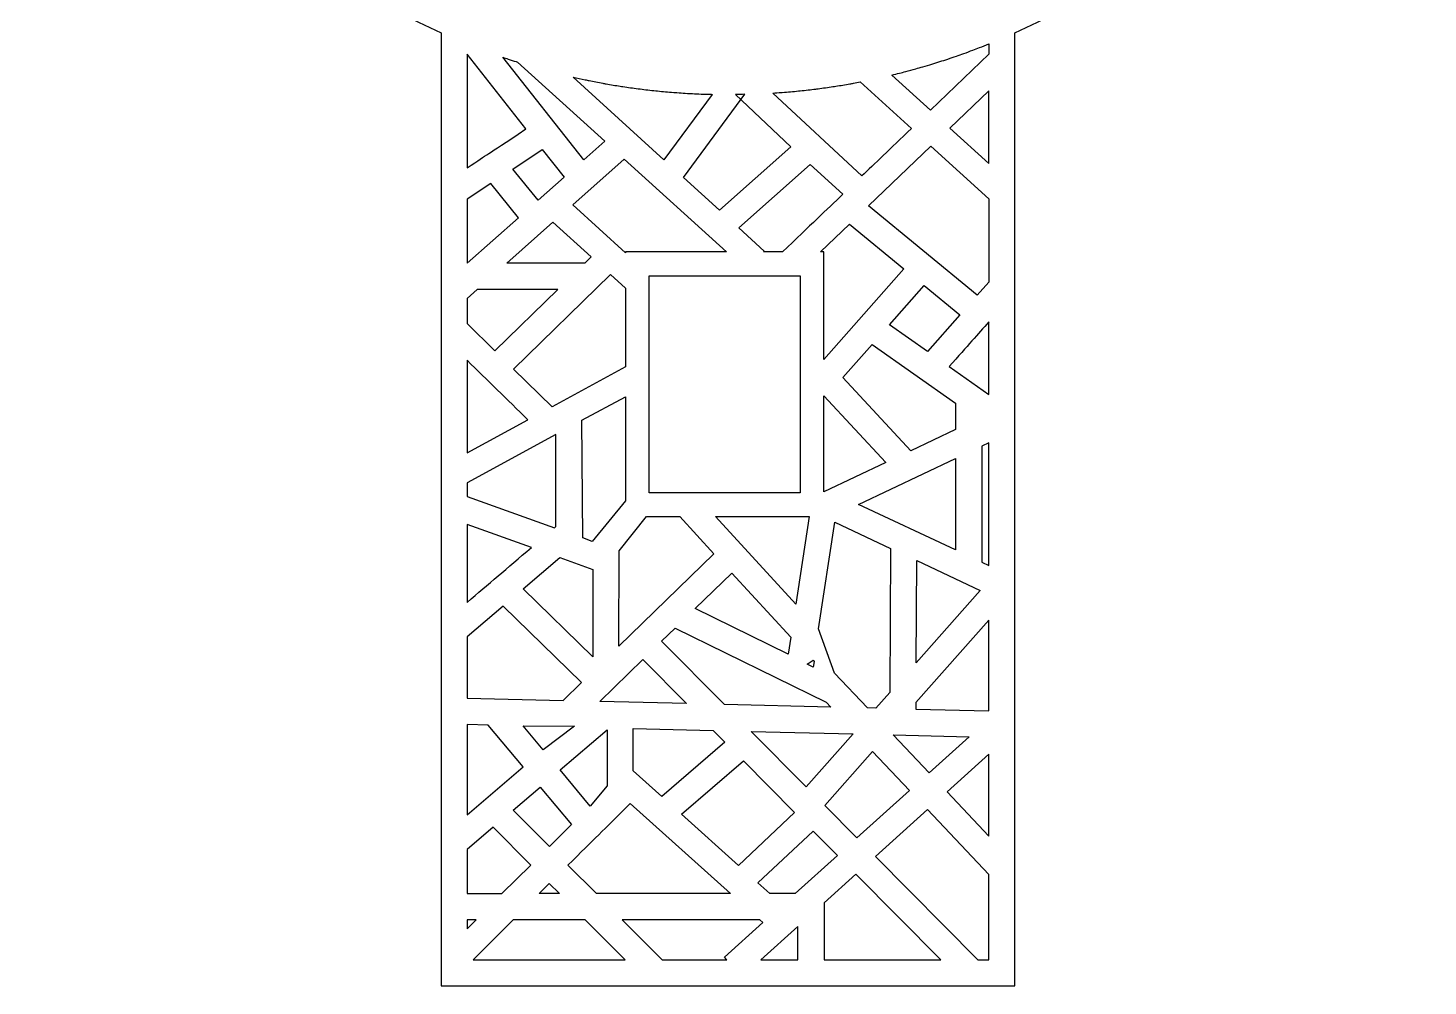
# Model space of a CAD drawing. Header units: centimetres. Extents: x -10.2 to 10.2, y -12.4 to 10.2.
# Drawn here: x -10.16 to -0.21, y -12.37 to -5.57 of the extents above; entities that cross this region are included whole.
import ezdxf

# ---------------------------------------------------------------- set-up
doc = ezdxf.new("R2010")
doc.units = ezdxf.units.CM
doc.header["$MEASUREMENT"] = 0
doc.layers.add('layer 1', color=7, linetype='Continuous')

msp = doc.modelspace()

# ---------------------------------------------------------------- linework, layer by layer
at = {"layer": 'layer 1', "color": 177}
for points, knots in [([(-7.22126, 10.24276), (-7.22126, 10.24276), (-3.14275, 10.24276), (-3.14275, 10.24276), (-3.14275, 10.24276), (-3.14275, 10.24276), (-3.14275, 3.47021), (-3.14275, 3.47021), (-3.14275, 3.47021), (-1.41485, 2.68903), (-0.20747, 0.94812), (-0.20747, -1.06582), (-0.20747, -1.06582), (-0.20747, -3.07975), (-1.41485, -4.82066), (-3.14275, -5.60184), (-3.14275, -5.60184), (-3.14275, -5.60184), (-3.14275, -12.3744), (-3.14275, -12.3744), (-3.14275, -12.3744), (-3.14275, -12.3744), (-7.22126, -12.3744), (-7.22126, -12.3744), (-7.22126, -12.3744), (-7.22126, -12.3744), (-7.22126, -5.60184), (-7.22126, -5.60184), (-7.22126, -5.60184), (-8.94916, -4.82066), (-10.15655, -3.07975), (-10.15655, -1.06582), (-10.15655, -1.06582), (-10.15655, 0.94812), (-8.94916, 2.68903), (-7.22126, 3.47021), (-7.22126, 3.47021), (-7.22126, 3.47021), (-7.22126, 10.24276), (-7.22126, 10.24276)], [0, 0, 0, 0, 0.0909091, 0.0909091, 0.0909091, 0.0909091, 0.1818182, 0.1818182, 0.1818182, 0.1818182, 0.2727273, 0.2727273, 0.2727273, 0.2727273, 0.3636364, 0.3636364, 0.3636364, 0.3636364, 0.4545455, 0.4545455, 0.4545455, 0.4545455, 0.5454545, 0.5454545, 0.5454545, 0.5454545, 0.6363636, 0.6363636, 0.6363636, 0.6363636, 0.7272727, 0.7272727, 0.7272727, 0.7272727, 0.8181818, 0.8181818, 0.8181818, 0.8181818, 1, 1, 1, 1]), ([(-7.03587, -6.56127), (-7.03587, -6.56127), (-7.03587, -5.75406), (-7.03587, -5.75406), (-7.03587, -5.75406), (-7.03587, -5.75406), (-6.61813, -6.28475), (-6.61813, -6.28475), (-6.61813, -6.28475), (-6.93236, -6.49276), (-6.86486, -6.44807), (-7.03587, -6.56127)], [0, 0, 0, 0, 0.25, 0.25, 0.25, 0.25, 0.5, 0.5, 0.5, 0.5, 1, 1, 1, 1]), ([(-3.32814, -5.68087), (-3.35024, -5.6898), (-3.37242, -5.69857), (-3.39468, -5.70718), (-3.39468, -5.70718), (-3.41019, -5.71319), (-3.42575, -5.71912), (-3.44133, -5.72498), (-3.44133, -5.72498), (-3.46297, -5.7331), (-3.48466, -5.74108), (-3.50643, -5.74892), (-3.50643, -5.74892), (-3.52369, -5.75512), (-3.54099, -5.76123), (-3.55833, -5.76725), (-3.55833, -5.76725), (-3.57868, -5.77432), (-3.59909, -5.78126), (-3.61956, -5.78806), (-3.61956, -5.78806), (-3.63867, -5.79442), (-3.65783, -5.80067), (-3.67704, -5.80679), (-3.67704, -5.80679), (-3.6955, -5.81268), (-3.714, -5.81847), (-3.73255, -5.82414), (-3.73255, -5.82414), (-3.75415, -5.83075), (-3.77581, -5.83722), (-3.79754, -5.84355), (-3.79754, -5.84355), (-3.81403, -5.84835), (-3.83056, -5.85306), (-3.84713, -5.8577), (-3.84713, -5.8577), (-3.87106, -5.8644), (-3.89507, -5.87092), (-3.91914, -5.87726), (-3.91914, -5.87726), (-3.93354, -5.88106), (-3.94796, -5.88479), (-3.96241, -5.88846), (-3.96241, -5.88846), (-3.98095, -5.89316), (-3.99954, -5.89777), (-4.01816, -5.90227), (-4.01816, -5.90227), (-4.01816, -5.90227), (-3.74287, -6.1527), (-3.74287, -6.1527), (-3.74287, -6.1527), (-3.74287, -6.1527), (-3.32814, -5.75452), (-3.32814, -5.75452), (-3.32814, -5.75452), (-3.32814, -5.75452), (-3.32814, -5.68087), (-3.32814, -5.68087)], [0, 0, 0, 0, 0.0625, 0.0625, 0.0625, 0.0625, 0.125, 0.125, 0.125, 0.125, 0.1875, 0.1875, 0.1875, 0.1875, 0.25, 0.25, 0.25, 0.25, 0.3125, 0.3125, 0.3125, 0.3125, 0.375, 0.375, 0.375, 0.375, 0.4375, 0.4375, 0.4375, 0.4375, 0.5, 0.5, 0.5, 0.5, 0.5625, 0.5625, 0.5625, 0.5625, 0.625, 0.625, 0.625, 0.625, 0.6875, 0.6875, 0.6875, 0.6875, 0.75, 0.75, 0.75, 0.75, 0.8125, 0.8125, 0.8125, 0.8125, 0.875, 0.875, 0.875, 0.875, 1, 1, 1, 1]), ([(-6.67829, -5.80962), (-6.6812, -5.8087), (-6.68409, -5.80771), (-6.687, -5.80679), (-6.687, -5.80679), (-6.70579, -5.80079), (-6.72452, -5.79468), (-6.74321, -5.78847), (-6.74321, -5.78847), (-6.75585, -5.78427), (-6.76855, -5.78022), (-6.78115, -5.77593), (-6.78115, -5.77593), (-6.78115, -5.77593), (-6.20661, -6.50425), (-6.20661, -6.50425), (-6.20661, -6.50425), (-6.20661, -6.50425), (-6.05814, -6.37257), (-6.05814, -6.37257), (-6.05814, -6.37257), (-6.05814, -6.37257), (-6.67829, -5.80962), (-6.67829, -5.80962)], [0, 0, 0, 0, 0.1428571, 0.1428571, 0.1428571, 0.1428571, 0.2857143, 0.2857143, 0.2857143, 0.2857143, 0.4285714, 0.4285714, 0.4285714, 0.4285714, 0.5714286, 0.5714286, 0.5714286, 0.5714286, 0.7142857, 0.7142857, 0.7142857, 0.7142857, 1, 1, 1, 1]), ([(-5.30802, -6.03875), (-5.3094, -6.03872), (-5.31078, -6.03868), (-5.31216, -6.03865), (-5.31216, -6.03865), (-5.35303, -6.03759), (-5.39379, -6.03603), (-5.43441, -6.03398), (-5.43441, -6.03398), (-5.43642, -6.03387), (-5.43843, -6.03377), (-5.44045, -6.03367), (-5.44045, -6.03367), (-5.48039, -6.0316), (-5.52022, -6.02906), (-5.55991, -6.02605), (-5.55991, -6.02605), (-5.56261, -6.02585), (-5.5653, -6.02564), (-5.568, -6.02543), (-5.568, -6.02543), (-5.60672, -6.02243), (-5.64531, -6.01898), (-5.68379, -6.01509), (-5.68379, -6.01509), (-5.68763, -6.0147), (-5.69148, -6.01431), (-5.69532, -6.01391), (-5.69532, -6.01391), (-5.73265, -6.01005), (-5.76986, -6.00577), (-5.80695, -6.00108), (-5.80695, -6.00108), (-5.81183, -6.00047), (-5.81671, -5.99984), (-5.82159, -5.99921), (-5.82159, -5.99921), (-5.85731, -5.99458), (-5.89291, -5.98957), (-5.9284, -5.98419), (-5.9284, -5.98419), (-5.93474, -5.98323), (-5.94109, -5.98225), (-5.94743, -5.98127), (-5.94743, -5.98127), (-5.98135, -5.97598), (-6.01516, -5.97035), (-6.04886, -5.96438), (-6.04886, -5.96438), (-6.0567, -5.96299), (-6.06454, -5.96159), (-6.07238, -5.96016), (-6.07238, -5.96016), (-6.10433, -5.95434), (-6.13619, -5.9482), (-6.16793, -5.94177), (-6.16793, -5.94177), (-6.17786, -5.93976), (-6.18778, -5.93772), (-6.19768, -5.93564), (-6.19768, -5.93564), (-6.22617, -5.92969), (-6.25458, -5.92349), (-6.28289, -5.91704), (-6.28289, -5.91704), (-6.28289, -5.91704), (-5.63747, -6.50333), (-5.63747, -6.50333), (-5.63747, -6.50333), (-5.63747, -6.50333), (-5.29409, -6.03909), (-5.29409, -6.03909), (-5.29409, -6.03909), (-5.29874, -6.03898), (-5.30338, -6.03887), (-5.30802, -6.03875)], [0, 0, 0, 0, 0.05, 0.05, 0.05, 0.05, 0.1, 0.1, 0.1, 0.1, 0.15, 0.15, 0.15, 0.15, 0.2, 0.2, 0.2, 0.2, 0.25, 0.25, 0.25, 0.25, 0.3, 0.3, 0.3, 0.3, 0.35, 0.35, 0.35, 0.35, 0.4, 0.4, 0.4, 0.4, 0.45, 0.45, 0.45, 0.45, 0.5, 0.5, 0.5, 0.5, 0.55, 0.55, 0.55, 0.55, 0.6, 0.6, 0.6, 0.6, 0.65, 0.65, 0.65, 0.65, 0.7, 0.7, 0.7, 0.7, 0.75, 0.75, 0.75, 0.75, 0.8, 0.8, 0.8, 0.8, 0.85, 0.85, 0.85, 0.85, 0.9, 0.9, 0.9, 0.9, 1, 1, 1, 1]), ([(-4.28988, -5.95982), (-4.29868, -5.96143), (-4.3075, -5.96301), (-4.31632, -5.96457), (-4.31632, -5.96457), (-4.34924, -5.9704), (-4.38227, -5.9759), (-4.41541, -5.98107), (-4.41541, -5.98107), (-4.42247, -5.98217), (-4.42953, -5.98326), (-4.4366, -5.98433), (-4.4366, -5.98433), (-4.47157, -5.98963), (-4.50666, -5.99456), (-4.54186, -5.99913), (-4.54186, -5.99913), (-4.54716, -5.99982), (-4.55246, -6.00049), (-4.55776, -6.00116), (-4.55776, -6.00116), (-4.59458, -6.00581), (-4.63152, -6.01006), (-4.66858, -6.0139), (-4.66858, -6.0139), (-4.67258, -6.01431), (-4.67657, -6.01472), (-4.68057, -6.01512), (-4.68057, -6.01512), (-4.71896, -6.019), (-4.75748, -6.02244), (-4.79612, -6.02544), (-4.79612, -6.02544), (-4.7988, -6.02565), (-4.80148, -6.02585), (-4.80417, -6.02605), (-4.80417, -6.02605), (-4.82418, -6.02757), (-4.84423, -6.02898), (-4.86432, -6.03025), (-4.86432, -6.03025), (-4.86432, -6.03025), (-4.23062, -6.61913), (-4.23062, -6.61913), (-4.23062, -6.61913), (-4.14043, -6.53289), (-4.03247, -6.42964), (-3.87788, -6.28181), (-3.87788, -6.28181), (-3.87788, -6.28181), (-4.24176, -5.95079), (-4.24176, -5.95079), (-4.24176, -5.95079), (-4.25777, -5.95388), (-4.27381, -5.95689), (-4.28988, -5.95982)], [0, 0, 0, 0, 0.0666667, 0.0666667, 0.0666667, 0.0666667, 0.1333333, 0.1333333, 0.1333333, 0.1333333, 0.2, 0.2, 0.2, 0.2, 0.2666667, 0.2666667, 0.2666667, 0.2666667, 0.3333333, 0.3333333, 0.3333333, 0.3333333, 0.4, 0.4, 0.4, 0.4, 0.4666667, 0.4666667, 0.4666667, 0.4666667, 0.5333333, 0.5333333, 0.5333333, 0.5333333, 0.6, 0.6, 0.6, 0.6, 0.6666667, 0.6666667, 0.6666667, 0.6666667, 0.7333333, 0.7333333, 0.7333333, 0.7333333, 0.8, 0.8, 0.8, 0.8, 0.8666667, 0.8666667, 0.8666667, 0.8666667, 1, 1, 1, 1]), ([(-5.12901, -6.04006), (-5.1067, -6.03982), (-5.08443, -6.03945), (-5.0622, -6.03892), (-5.0622, -6.03892), (-5.0622, -6.03892), (-5.49903, -6.62927), (-5.49903, -6.62927), (-5.49903, -6.62927), (-5.49903, -6.62927), (-5.24359, -6.86165), (-5.24359, -6.86165), (-5.24359, -6.86165), (-5.24359, -6.86165), (-4.73591, -6.41139), (-4.73591, -6.41139), (-4.73591, -6.41139), (-4.73591, -6.41139), (-5.12901, -6.04006), (-5.12901, -6.04006)], [0, 0, 0, 0, 0.1666667, 0.1666667, 0.1666667, 0.1666667, 0.3333333, 0.3333333, 0.3333333, 0.3333333, 0.5, 0.5, 0.5, 0.5, 0.6666667, 0.6666667, 0.6666667, 0.6666667, 1, 1, 1, 1]), ([(-3.32814, -6.01394), (-3.32814, -6.01394), (-3.32814, -6.52999), (-3.32814, -6.52999), (-3.32814, -6.52999), (-3.32814, -6.52999), (-3.60469, -6.27841), (-3.60469, -6.27841), (-3.60469, -6.27841), (-3.60469, -6.27841), (-3.32814, -6.01394), (-3.32814, -6.01394)], [0, 0, 0, 0, 0.25, 0.25, 0.25, 0.25, 0.5, 0.5, 0.5, 0.5, 1, 1, 1, 1]), ([(-6.71098, -6.56971), (-6.71098, -6.56971), (-6.53112, -6.79205), (-6.53112, -6.79205), (-6.53112, -6.79205), (-6.53112, -6.79205), (-6.34625, -6.6281), (-6.34625, -6.6281), (-6.34625, -6.6281), (-6.34625, -6.6281), (-6.50201, -6.43138), (-6.50201, -6.43138), (-6.50201, -6.43138), (-6.50201, -6.43138), (-6.71098, -6.56971), (-6.71098, -6.56971)], [0, 0, 0, 0, 0.2, 0.2, 0.2, 0.2, 0.4, 0.4, 0.4, 0.4, 0.6, 0.6, 0.6, 0.6, 1, 1, 1, 1]), ([(-3.7397, -6.40752), (-3.7397, -6.40752), (-4.1837, -6.83213), (-4.1837, -6.83213), (-4.1837, -6.83213), (-4.1837, -6.83213), (-3.41054, -7.46641), (-3.41054, -7.46641), (-3.41054, -7.46641), (-3.41054, -7.46641), (-3.32814, -7.37318), (-3.32814, -7.37318), (-3.32814, -7.37318), (-3.32814, -7.37318), (-3.32814, -6.78193), (-3.32814, -6.78193), (-3.32814, -6.78193), (-3.32814, -6.78193), (-3.7397, -6.40752), (-3.7397, -6.40752)], [0, 0, 0, 0, 0.1666667, 0.1666667, 0.1666667, 0.1666667, 0.3333333, 0.3333333, 0.3333333, 0.3333333, 0.5, 0.5, 0.5, 0.5, 0.6666667, 0.6666667, 0.6666667, 0.6666667, 1, 1, 1, 1]), ([(-5.91949, -6.4987), (-5.91949, -6.4987), (-6.28569, -6.82348), (-6.28569, -6.82348), (-6.28569, -6.82348), (-6.28569, -6.82348), (-5.91062, -7.16469), (-5.91062, -7.16469), (-5.91062, -7.16469), (-5.91062, -7.16469), (-5.91062, -7.15883), (-5.91062, -7.15883), (-5.91062, -7.15883), (-5.91062, -7.15883), (-5.19385, -7.15883), (-5.19385, -7.15883), (-5.19385, -7.15883), (-5.19385, -7.15883), (-5.91949, -6.4987), (-5.91949, -6.4987)], [0, 0, 0, 0, 0.1666667, 0.1666667, 0.1666667, 0.1666667, 0.3333333, 0.3333333, 0.3333333, 0.3333333, 0.5, 0.5, 0.5, 0.5, 0.6666667, 0.6666667, 0.6666667, 0.6666667, 1, 1, 1, 1]), ([(-4.59727, -6.53752), (-4.59727, -6.53752), (-5.10495, -6.98777), (-5.10495, -6.98777), (-5.10495, -6.98777), (-5.10495, -6.98777), (-4.92414, -7.15226), (-4.92414, -7.15226), (-4.92414, -7.15226), (-4.92414, -7.15226), (-4.93011, -7.15883), (-4.93011, -7.15883), (-4.93011, -7.15883), (-4.93011, -7.15883), (-4.79497, -7.15883), (-4.79497, -7.15883), (-4.79497, -7.15883), (-4.59501, -6.96761), (-4.48274, -6.86024), (-4.36563, -6.74825), (-4.36563, -6.74825), (-4.36563, -6.74825), (-4.59727, -6.53752), (-4.59727, -6.53752)], [0, 0, 0, 0, 0.1428571, 0.1428571, 0.1428571, 0.1428571, 0.2857143, 0.2857143, 0.2857143, 0.2857143, 0.4285714, 0.4285714, 0.4285714, 0.4285714, 0.5714286, 0.5714286, 0.5714286, 0.5714286, 0.7142857, 0.7142857, 0.7142857, 0.7142857, 1, 1, 1, 1]), ([(-7.03587, -7.23889), (-7.03587, -7.23889), (-7.03587, -6.78477), (-7.03587, -6.78477), (-7.03587, -6.78477), (-7.03587, -6.78477), (-6.86709, -6.67305), (-6.86709, -6.67305), (-6.86709, -6.67305), (-6.86709, -6.67305), (-6.67069, -6.91584), (-6.67069, -6.91584), (-6.67069, -6.91584), (-6.67069, -6.91584), (-7.03495, -7.23889), (-7.03495, -7.23889), (-7.03495, -7.23889), (-7.03495, -7.23889), (-7.03587, -7.23889), (-7.03587, -7.23889)], [0, 0, 0, 0, 0.1666667, 0.1666667, 0.1666667, 0.1666667, 0.3333333, 0.3333333, 0.3333333, 0.3333333, 0.5, 0.5, 0.5, 0.5, 0.6666667, 0.6666667, 0.6666667, 0.6666667, 1, 1, 1, 1]), ([(-6.75409, -7.23889), (-6.75409, -7.23889), (-6.20045, -7.23889), (-6.20045, -7.23889), (-6.20045, -7.23889), (-6.20045, -7.23889), (-6.1548, -7.19449), (-6.1548, -7.19449), (-6.1548, -7.19449), (-6.1548, -7.19449), (-6.42592, -6.94784), (-6.42592, -6.94784), (-6.42592, -6.94784), (-6.42592, -6.94784), (-6.75409, -7.23889), (-6.75409, -7.23889)], [0, 0, 0, 0, 0.2, 0.2, 0.2, 0.2, 0.4, 0.4, 0.4, 0.4, 0.6, 0.6, 0.6, 0.6, 1, 1, 1, 1]), ([(-4.50035, -7.92253), (-4.50035, -7.92253), (-3.93172, -7.27989), (-3.93172, -7.27989), (-3.93172, -7.27989), (-3.93172, -7.27989), (-4.31938, -6.96187), (-4.31938, -6.96187), (-4.31938, -6.96187), (-4.31938, -6.96187), (-4.52533, -7.15883), (-4.52533, -7.15883), (-4.52533, -7.15883), (-4.52533, -7.15883), (-4.50035, -7.15883), (-4.50035, -7.15883), (-4.50035, -7.15883), (-4.50035, -7.15883), (-4.50035, -7.92253), (-4.50035, -7.92253)], [0, 0, 0, 0, 0.1666667, 0.1666667, 0.1666667, 0.1666667, 0.3333333, 0.3333333, 0.3333333, 0.3333333, 0.5, 0.5, 0.5, 0.5, 0.6666667, 0.6666667, 0.6666667, 0.6666667, 1, 1, 1, 1]), ([(-6.70613, -7.99082), (-6.70613, -7.99082), (-6.43264, -8.25881), (-6.43264, -8.25881), (-6.43264, -8.25881), (-6.43264, -8.25881), (-5.91062, -7.9755), (-5.91062, -7.9755), (-5.91062, -7.9755), (-5.91062, -7.9755), (-5.91062, -7.41662), (-5.91062, -7.41662), (-5.91062, -7.41662), (-5.91062, -7.41662), (-6.0167, -7.32013), (-6.0167, -7.32013), (-6.0167, -7.32013), (-6.0167, -7.32013), (-6.70613, -7.99082), (-6.70613, -7.99082)], [0, 0, 0, 0, 0.1666667, 0.1666667, 0.1666667, 0.1666667, 0.3333333, 0.3333333, 0.3333333, 0.3333333, 0.5, 0.5, 0.5, 0.5, 0.6666667, 0.6666667, 0.6666667, 0.6666667, 1, 1, 1, 1]), ([(-5.7412, -7.32825), (-5.7412, -7.32825), (-5.7412, -7.88356), (-5.7412, -7.88356), (-5.7412, -7.88356), (-5.7412, -7.88356), (-5.7412, -8.0956), (-5.7412, -8.0956), (-5.7412, -8.0956), (-5.7412, -8.0956), (-5.7412, -8.86961), (-5.7412, -8.86961), (-5.7412, -8.86961), (-5.38994, -8.86961), (-5.06387, -8.86961), (-4.66977, -8.86961), (-4.66977, -8.86961), (-4.66977, -8.86961), (-4.66977, -7.51412), (-4.66977, -7.51412), (-4.66977, -7.51412), (-4.66977, -7.51412), (-4.66977, -7.32825), (-4.66977, -7.32825), (-4.66977, -7.32825), (-4.66977, -7.32825), (-5.7412, -7.32825), (-5.7412, -7.32825)], [0, 0, 0, 0, 0.125, 0.125, 0.125, 0.125, 0.25, 0.25, 0.25, 0.25, 0.375, 0.375, 0.375, 0.375, 0.5, 0.5, 0.5, 0.5, 0.625, 0.625, 0.625, 0.625, 0.75, 0.75, 0.75, 0.75, 1, 1, 1, 1]), ([(-7.03587, -7.66773), (-7.03587, -7.66773), (-7.03587, -7.4888), (-7.03587, -7.4888), (-7.03587, -7.4888), (-7.03587, -7.4888), (-6.96422, -7.42526), (-6.96422, -7.42526), (-6.96422, -7.42526), (-6.96422, -7.42526), (-6.39202, -7.42526), (-6.39202, -7.42526), (-6.39202, -7.42526), (-6.39202, -7.42526), (-6.83928, -7.86036), (-6.83928, -7.86036), (-6.83928, -7.86036), (-6.83928, -7.86036), (-7.03587, -7.66773), (-7.03587, -7.66773)], [0, 0, 0, 0, 0.1666667, 0.1666667, 0.1666667, 0.1666667, 0.3333333, 0.3333333, 0.3333333, 0.3333333, 0.5, 0.5, 0.5, 0.5, 0.6666667, 0.6666667, 0.6666667, 0.6666667, 1, 1, 1, 1]), ([(-3.78748, -7.39823), (-3.78748, -7.39823), (-4.03388, -7.67702), (-4.03388, -7.67702), (-4.03388, -7.67702), (-4.03388, -7.67702), (-3.76384, -7.86615), (-3.76384, -7.86615), (-3.76384, -7.86615), (-3.76384, -7.86615), (-3.53404, -7.60614), (-3.53404, -7.60614), (-3.53404, -7.60614), (-3.53404, -7.60614), (-3.78748, -7.39823), (-3.78748, -7.39823)], [0, 0, 0, 0, 0.2, 0.2, 0.2, 0.2, 0.4, 0.4, 0.4, 0.4, 0.6, 0.6, 0.6, 0.6, 1, 1, 1, 1]), ([(-3.32814, -7.65459), (-3.32814, -7.65459), (-3.32814, -8.1713), (-3.32814, -8.1713), (-3.32814, -8.1713), (-3.32814, -8.1713), (-3.61021, -7.97375), (-3.61021, -7.97375), (-3.61021, -7.97375), (-3.47563, -7.82148), (-3.40832, -7.74531), (-3.32814, -7.65459)], [0, 0, 0, 0, 0.25, 0.25, 0.25, 0.25, 0.5, 0.5, 0.5, 0.5, 1, 1, 1, 1]), ([(-3.88319, -8.57125), (-3.88319, -8.57125), (-3.56535, -8.42092), (-3.56535, -8.42092), (-3.56535, -8.42092), (-3.56535, -8.42092), (-3.56535, -8.23269), (-3.56535, -8.23269), (-3.56535, -8.23269), (-3.56535, -8.23269), (-4.15808, -7.81756), (-4.15808, -7.81756), (-4.15808, -7.81756), (-4.15808, -7.81756), (-4.36572, -8.05184), (-4.36572, -8.05184), (-4.36572, -8.05184), (-4.36572, -8.05184), (-3.88319, -8.57125), (-3.88319, -8.57125)], [0, 0, 0, 0, 0.1666667, 0.1666667, 0.1666667, 0.1666667, 0.3333333, 0.3333333, 0.3333333, 0.3333333, 0.5, 0.5, 0.5, 0.5, 0.6666667, 0.6666667, 0.6666667, 0.6666667, 1, 1, 1, 1]), ([(-7.03587, -8.5862), (-7.03587, -8.5862), (-7.03587, -7.92864), (-7.03587, -7.92864), (-7.03587, -7.92864), (-6.89132, -8.07028), (-6.75333, -8.20549), (-6.604, -8.35181), (-6.604, -8.35181), (-6.604, -8.35181), (-7.03587, -8.5862), (-7.03587, -8.5862)], [0, 0, 0, 0, 0.25, 0.25, 0.25, 0.25, 0.5, 0.5, 0.5, 0.5, 1, 1, 1, 1]), ([(-6.14624, -9.21532), (-6.14624, -9.21532), (-5.91062, -8.92813), (-5.91062, -8.92813), (-5.91062, -8.92813), (-5.91062, -8.92813), (-5.91062, -8.18755), (-5.91062, -8.18755), (-5.91062, -8.18755), (-5.91062, -8.18755), (-6.21956, -8.35521), (-6.21956, -8.35521), (-6.21956, -8.35521), (-6.21956, -8.35521), (-6.2136, -9.19126), (-6.2136, -9.19126), (-6.2136, -9.19126), (-6.2136, -9.19126), (-6.14624, -9.21532), (-6.14624, -9.21532)], [0, 0, 0, 0, 0.1666667, 0.1666667, 0.1666667, 0.1666667, 0.3333333, 0.3333333, 0.3333333, 0.3333333, 0.5, 0.5, 0.5, 0.5, 0.6666667, 0.6666667, 0.6666667, 0.6666667, 1, 1, 1, 1]), ([(-4.50035, -8.86316), (-4.50035, -8.86316), (-4.05991, -8.65483), (-4.05991, -8.65483), (-4.05991, -8.65483), (-4.05991, -8.65483), (-4.50035, -8.18073), (-4.50035, -8.18073), (-4.50035, -8.18073), (-4.50035, -8.18073), (-4.50035, -8.86316), (-4.50035, -8.86316)], [0, 0, 0, 0, 0.25, 0.25, 0.25, 0.25, 0.5, 0.5, 0.5, 0.5, 1, 1, 1, 1]), ([(-7.03587, -8.89758), (-7.03587, -8.89758), (-7.03587, -8.79824), (-7.03587, -8.79824), (-7.03587, -8.79824), (-7.03587, -8.79824), (-6.40592, -8.45636), (-6.40592, -8.45636), (-6.40592, -8.45636), (-6.40592, -8.45636), (-6.40592, -9.11048), (-6.40592, -9.11048), (-6.40592, -9.11048), (-6.40592, -9.11048), (-6.4159, -9.11901), (-6.4159, -9.11901), (-6.4159, -9.11901), (-6.4159, -9.11901), (-7.03587, -8.89758), (-7.03587, -8.89758)], [0, 0, 0, 0, 0.1666667, 0.1666667, 0.1666667, 0.1666667, 0.3333333, 0.3333333, 0.3333333, 0.3333333, 0.5, 0.5, 0.5, 0.5, 0.6666667, 0.6666667, 0.6666667, 0.6666667, 1, 1, 1, 1]), ([(-3.32814, -8.51487), (-3.32814, -8.51487), (-3.32814, -9.3865), (-3.32814, -9.3865), (-3.32814, -9.3865), (-3.32814, -9.3865), (-3.37899, -9.3627), (-3.37899, -9.3627), (-3.37899, -9.3627), (-3.37899, -9.3627), (-3.37899, -8.53892), (-3.37899, -8.53892), (-3.37899, -8.53892), (-3.37899, -8.53892), (-3.32814, -8.51487), (-3.32814, -8.51487)], [0, 0, 0, 0, 0.2, 0.2, 0.2, 0.2, 0.4, 0.4, 0.4, 0.4, 0.6, 0.6, 0.6, 0.6, 1, 1, 1, 1]), ([(-4.25431, -8.95294), (-4.25431, -8.95294), (-3.56535, -9.27546), (-3.56535, -9.27546), (-3.56535, -9.27546), (-3.56535, -9.27546), (-3.56535, -8.62706), (-3.56535, -8.62706), (-3.56535, -8.62706), (-3.56535, -8.62706), (-4.25431, -8.95294), (-4.25431, -8.95294)], [0, 0, 0, 0, 0.25, 0.25, 0.25, 0.25, 0.5, 0.5, 0.5, 0.5, 1, 1, 1, 1]), ([(-5.95736, -9.96037), (-5.95736, -9.96037), (-5.28161, -9.303), (-5.28161, -9.303), (-5.28161, -9.303), (-5.28161, -9.303), (-5.52435, -9.03903), (-5.52435, -9.03903), (-5.52435, -9.03903), (-5.52435, -9.03903), (-5.76055, -9.03903), (-5.76055, -9.03903), (-5.76055, -9.03903), (-5.76055, -9.03903), (-5.95582, -9.28191), (-5.95582, -9.28191), (-5.95582, -9.28191), (-5.95582, -9.28191), (-5.95736, -9.96037), (-5.95736, -9.96037)], [0, 0, 0, 0, 0.1666667, 0.1666667, 0.1666667, 0.1666667, 0.3333333, 0.3333333, 0.3333333, 0.3333333, 0.5, 0.5, 0.5, 0.5, 0.6666667, 0.6666667, 0.6666667, 0.6666667, 1, 1, 1, 1]), ([(-5.27118, -9.03903), (-5.27118, -9.03903), (-4.69983, -9.66034), (-4.69983, -9.66034), (-4.69983, -9.66034), (-4.69983, -9.66034), (-4.60432, -9.03903), (-4.60432, -9.03903), (-4.60432, -9.03903), (-4.60432, -9.03903), (-5.27118, -9.03903), (-5.27118, -9.03903)], [0, 0, 0, 0, 0.25, 0.25, 0.25, 0.25, 0.5, 0.5, 0.5, 0.5, 1, 1, 1, 1]), ([(-7.03587, -9.64877), (-7.03587, -9.64877), (-7.03587, -9.09547), (-7.03587, -9.09547), (-7.03587, -9.09547), (-7.03587, -9.09547), (-6.57922, -9.25857), (-6.57922, -9.25857), (-6.57922, -9.25857), (-6.75745, -9.41087), (-6.88122, -9.51662), (-7.03587, -9.64877)], [0, 0, 0, 0, 0.25, 0.25, 0.25, 0.25, 0.5, 0.5, 0.5, 0.5, 1, 1, 1, 1]), ([(-4.5385, -9.83579), (-4.5385, -9.83579), (-4.42452, -10.15063), (-4.42452, -10.15063), (-4.42452, -10.15063), (-4.42452, -10.15063), (-4.18963, -10.39912), (-4.18963, -10.39912), (-4.18963, -10.39912), (-4.18963, -10.39912), (-4.13131, -10.40053), (-4.13131, -10.40053), (-4.13131, -10.40053), (-4.13131, -10.40053), (-4.03264, -10.28907), (-4.03264, -10.28907), (-4.03264, -10.28907), (-4.03264, -10.28907), (-4.02652, -9.26534), (-4.02652, -9.26534), (-4.02652, -9.26534), (-4.02652, -9.26534), (-4.42245, -9.07999), (-4.42245, -9.07999), (-4.42245, -9.07999), (-4.42245, -9.07999), (-4.5385, -9.83579), (-4.5385, -9.83579)], [0, 0, 0, 0, 0.125, 0.125, 0.125, 0.125, 0.25, 0.25, 0.25, 0.25, 0.375, 0.375, 0.375, 0.375, 0.5, 0.5, 0.5, 0.5, 0.625, 0.625, 0.625, 0.625, 0.75, 0.75, 0.75, 0.75, 1, 1, 1, 1]), ([(-6.14372, -10.03456), (-6.14372, -10.03456), (-6.14372, -9.41411), (-6.14372, -9.41411), (-6.14372, -9.41411), (-6.14372, -9.41411), (-6.37692, -9.33082), (-6.37692, -9.33082), (-6.37692, -9.33082), (-6.37692, -9.33082), (-6.63759, -9.55356), (-6.63759, -9.55356), (-6.63759, -9.55356), (-6.63759, -9.55356), (-6.14372, -10.03456), (-6.14372, -10.03456)], [0, 0, 0, 0, 0.2, 0.2, 0.2, 0.2, 0.4, 0.4, 0.4, 0.4, 0.6, 0.6, 0.6, 0.6, 1, 1, 1, 1]), ([(-5.15542, -9.44022), (-5.15542, -9.44022), (-5.41527, -9.69301), (-5.41527, -9.69301), (-5.41527, -9.69301), (-5.41527, -9.69301), (-4.75475, -10.0176), (-4.75475, -10.0176), (-4.75475, -10.0176), (-4.75475, -10.0176), (-4.7361, -9.89623), (-4.7361, -9.89623), (-4.7361, -9.89623), (-4.7361, -9.89623), (-5.15542, -9.44022), (-5.15542, -9.44022)], [0, 0, 0, 0, 0.2, 0.2, 0.2, 0.2, 0.4, 0.4, 0.4, 0.4, 0.6, 0.6, 0.6, 0.6, 1, 1, 1, 1]), ([(-3.84501, -10.07715), (-3.84501, -10.07715), (-3.39006, -9.56328), (-3.39006, -9.56328), (-3.39006, -9.56328), (-3.39006, -9.56328), (-3.84068, -9.35234), (-3.84068, -9.35234), (-3.84068, -9.35234), (-3.84068, -9.35234), (-3.84501, -10.07715), (-3.84501, -10.07715)], [0, 0, 0, 0, 0.25, 0.25, 0.25, 0.25, 0.5, 0.5, 0.5, 0.5, 1, 1, 1, 1]), ([(-7.03587, -10.33029), (-7.03587, -10.33029), (-7.03587, -9.89389), (-7.03587, -9.89389), (-7.03587, -9.89389), (-7.03587, -9.89389), (-6.77986, -9.67514), (-6.77986, -9.67514), (-6.77986, -9.67514), (-6.77986, -9.67514), (-6.22233, -10.21814), (-6.22233, -10.21814), (-6.22233, -10.21814), (-6.22233, -10.21814), (-6.35454, -10.34676), (-6.35454, -10.34676), (-6.35454, -10.34676), (-6.35454, -10.34676), (-7.03587, -10.33029), (-7.03587, -10.33029)], [0, 0, 0, 0, 0.1666667, 0.1666667, 0.1666667, 0.1666667, 0.3333333, 0.3333333, 0.3333333, 0.3333333, 0.5, 0.5, 0.5, 0.5, 0.6666667, 0.6666667, 0.6666667, 0.6666667, 1, 1, 1, 1]), ([(-5.65382, -9.92508), (-5.65382, -9.92508), (-5.20756, -10.3745), (-5.20756, -10.3745), (-5.20756, -10.3745), (-5.20756, -10.3745), (-4.45207, -10.39277), (-4.45207, -10.39277), (-4.45207, -10.39277), (-4.45207, -10.39277), (-4.48521, -10.35771), (-4.48521, -10.35771), (-4.48521, -10.35771), (-4.48521, -10.35771), (-5.55709, -9.83097), (-5.55709, -9.83097), (-5.55709, -9.83097), (-5.55709, -9.83097), (-5.65382, -9.92508), (-5.65382, -9.92508)], [0, 0, 0, 0, 0.1666667, 0.1666667, 0.1666667, 0.1666667, 0.3333333, 0.3333333, 0.3333333, 0.3333333, 0.5, 0.5, 0.5, 0.5, 0.6666667, 0.6666667, 0.6666667, 0.6666667, 1, 1, 1, 1]), ([(-3.32814, -9.77448), (-3.32814, -9.77448), (-3.32814, -10.41996), (-3.32814, -10.41996), (-3.32814, -10.41996), (-3.32814, -10.41996), (-3.84699, -10.40741), (-3.84699, -10.40741), (-3.84699, -10.40741), (-3.84699, -10.40741), (-3.8467, -10.3602), (-3.8467, -10.3602), (-3.8467, -10.3602), (-3.8467, -10.3602), (-3.32814, -9.77448), (-3.32814, -9.77448)], [0, 0, 0, 0, 0.2, 0.2, 0.2, 0.2, 0.4, 0.4, 0.4, 0.4, 0.6, 0.6, 0.6, 0.6, 1, 1, 1, 1]), ([(-6.09305, -10.35309), (-6.09305, -10.35309), (-5.47665, -10.368), (-5.47665, -10.368), (-5.47665, -10.368), (-5.47665, -10.368), (-5.78741, -10.05504), (-5.78741, -10.05504), (-5.78741, -10.05504), (-5.78741, -10.05504), (-6.09377, -10.35307), (-6.09377, -10.35307), (-6.09377, -10.35307), (-6.09377, -10.35307), (-6.09305, -10.35309), (-6.09305, -10.35309)], [0, 0, 0, 0, 0.2, 0.2, 0.2, 0.2, 0.4, 0.4, 0.4, 0.4, 0.6, 0.6, 0.6, 0.6, 1, 1, 1, 1]), ([(-4.56935, -10.06812), (-4.56935, -10.06812), (-4.57655, -10.06029), (-4.57655, -10.06029), (-4.57655, -10.06029), (-4.57655, -10.06029), (-4.61879, -10.08775), (-4.61879, -10.08775), (-4.61879, -10.08775), (-4.61879, -10.08775), (-4.57562, -10.10896), (-4.57562, -10.10896), (-4.57562, -10.10896), (-4.57562, -10.10896), (-4.56935, -10.06812), (-4.56935, -10.06812)], [0, 0, 0, 0, 0.2, 0.2, 0.2, 0.2, 0.4, 0.4, 0.4, 0.4, 0.6, 0.6, 0.6, 0.6, 1, 1, 1, 1]), ([(-7.03587, -11.15872), (-7.03587, -11.15872), (-7.03587, -10.5167), (-7.03587, -10.5167), (-7.03587, -10.5167), (-7.03587, -10.5167), (-6.88532, -10.52034), (-6.88532, -10.52034), (-6.88532, -10.52034), (-6.88532, -10.52034), (-6.63675, -10.81767), (-6.63675, -10.81767), (-6.63675, -10.81767), (-6.63675, -10.81767), (-7.03587, -11.15872), (-7.03587, -11.15872)], [0, 0, 0, 0, 0.2, 0.2, 0.2, 0.2, 0.4, 0.4, 0.4, 0.4, 0.6, 0.6, 0.6, 0.6, 1, 1, 1, 1]), ([(-6.6374, -10.52634), (-6.6374, -10.52634), (-6.49506, -10.6966), (-6.49506, -10.6966), (-6.49506, -10.6966), (-6.49506, -10.6966), (-6.27222, -10.52866), (-6.27222, -10.52866), (-6.27222, -10.52866), (-6.27222, -10.52866), (-6.6374, -10.52634), (-6.6374, -10.52634)], [0, 0, 0, 0, 0.25, 0.25, 0.25, 0.25, 0.5, 0.5, 0.5, 0.5, 1, 1, 1, 1]), ([(-5.85483, -10.54526), (-5.85483, -10.54526), (-5.85483, -10.84605), (-5.85483, -10.84605), (-5.85483, -10.84605), (-5.85483, -10.84605), (-5.65317, -11.02729), (-5.65317, -11.02729), (-5.65317, -11.02729), (-5.65317, -11.02729), (-5.20352, -10.64306), (-5.20352, -10.64306), (-5.20352, -10.64306), (-5.20352, -10.64306), (-5.28699, -10.559), (-5.28699, -10.559), (-5.28699, -10.559), (-5.28699, -10.559), (-5.85483, -10.54526), (-5.85483, -10.54526)], [0, 0, 0, 0, 0.1666667, 0.1666667, 0.1666667, 0.1666667, 0.3333333, 0.3333333, 0.3333333, 0.3333333, 0.5, 0.5, 0.5, 0.5, 0.6666667, 0.6666667, 0.6666667, 0.6666667, 1, 1, 1, 1]), ([(-6.04119, -10.74936), (-6.04119, -10.74936), (-6.04119, -10.55388), (-6.04119, -10.55388), (-6.04119, -10.55388), (-6.04119, -10.55388), (-6.37553, -10.83958), (-6.37553, -10.83958), (-6.37553, -10.83958), (-6.37553, -10.83958), (-6.16073, -11.09652), (-6.16073, -11.09652), (-6.16073, -11.09652), (-6.16073, -11.09652), (-6.04138, -10.95248), (-6.04138, -10.95248), (-6.04138, -10.95248), (-6.04138, -10.95248), (-6.04119, -10.74936), (-6.04119, -10.74936)], [0, 0, 0, 0, 0.1666667, 0.1666667, 0.1666667, 0.1666667, 0.3333333, 0.3333333, 0.3333333, 0.3333333, 0.5, 0.5, 0.5, 0.5, 0.6666667, 0.6666667, 0.6666667, 0.6666667, 1, 1, 1, 1]), ([(-5.0179, -10.56551), (-5.0179, -10.56551), (-4.62642, -10.95975), (-4.62642, -10.95975), (-4.62642, -10.95975), (-4.62642, -10.95975), (-4.2929, -10.58304), (-4.2929, -10.58304), (-4.2929, -10.58304), (-4.2929, -10.58304), (-5.0179, -10.56551), (-5.0179, -10.56551)], [0, 0, 0, 0, 0.25, 0.25, 0.25, 0.25, 0.5, 0.5, 0.5, 0.5, 1, 1, 1, 1]), ([(-4.0093, -10.5899), (-4.0093, -10.5899), (-3.75359, -10.86042), (-3.75359, -10.86042), (-3.75359, -10.86042), (-3.75359, -10.86042), (-3.46788, -10.60299), (-3.46788, -10.60299), (-3.46788, -10.60299), (-3.46788, -10.60299), (-4.0093, -10.5899), (-4.0093, -10.5899)], [0, 0, 0, 0, 0.25, 0.25, 0.25, 0.25, 0.5, 0.5, 0.5, 0.5, 1, 1, 1, 1]), ([(-4.49484, -11.09226), (-4.49484, -11.09226), (-4.26632, -11.32239), (-4.26632, -11.32239), (-4.26632, -11.32239), (-4.26632, -11.32239), (-3.89208, -10.9852), (-3.89208, -10.9852), (-3.89208, -10.9852), (-3.89208, -10.9852), (-4.15438, -10.70771), (-4.15438, -10.70771), (-4.15438, -10.70771), (-4.15438, -10.70771), (-4.49484, -11.09226), (-4.49484, -11.09226)], [0, 0, 0, 0, 0.2, 0.2, 0.2, 0.2, 0.4, 0.4, 0.4, 0.4, 0.6, 0.6, 0.6, 0.6, 1, 1, 1, 1]), ([(-3.32814, -10.72792), (-3.32814, -10.72792), (-3.32814, -11.31052), (-3.32814, -11.31052), (-3.32814, -11.31052), (-3.32814, -11.31052), (-3.62554, -10.99589), (-3.62554, -10.99589), (-3.62554, -10.99589), (-3.62554, -10.99589), (-3.32814, -10.72792), (-3.32814, -10.72792)], [0, 0, 0, 0, 0.25, 0.25, 0.25, 0.25, 0.5, 0.5, 0.5, 0.5, 1, 1, 1, 1]), ([(-5.10794, -11.51731), (-5.10794, -11.51731), (-4.70886, -11.14122), (-4.70886, -11.14122), (-4.70886, -11.14122), (-4.70886, -11.14122), (-5.07184, -10.77568), (-5.07184, -10.77568), (-5.07184, -10.77568), (-5.07184, -10.77568), (-5.51335, -11.15294), (-5.51335, -11.15294), (-5.51335, -11.15294), (-5.51335, -11.15294), (-5.10794, -11.51731), (-5.10794, -11.51731)], [0, 0, 0, 0, 0.2, 0.2, 0.2, 0.2, 0.4, 0.4, 0.4, 0.4, 0.6, 0.6, 0.6, 0.6, 1, 1, 1, 1]), ([(-6.45114, -11.38397), (-6.45114, -11.38397), (-6.29365, -11.22809), (-6.29365, -11.22809), (-6.29365, -11.22809), (-6.29365, -11.22809), (-6.51722, -10.96065), (-6.51722, -10.96065), (-6.51722, -10.96065), (-6.51722, -10.96065), (-6.70987, -11.12527), (-6.70987, -11.12527), (-6.70987, -11.12527), (-6.70987, -11.12527), (-6.45114, -11.38397), (-6.45114, -11.38397)], [0, 0, 0, 0, 0.2, 0.2, 0.2, 0.2, 0.4, 0.4, 0.4, 0.4, 0.6, 0.6, 0.6, 0.6, 1, 1, 1, 1]), ([(-5.87636, -11.07726), (-6.07502, -11.27389), (-6.12927, -11.3276), (-6.31935, -11.51574), (-6.31935, -11.51574), (-6.31935, -11.51574), (-6.11682, -11.71825), (-6.11682, -11.71825), (-6.11682, -11.71825), (-6.11682, -11.71825), (-5.16316, -11.71825), (-5.16316, -11.71825), (-5.16316, -11.71825), (-5.16316, -11.71825), (-5.87636, -11.07726), (-5.87636, -11.07726)], [0, 0, 0, 0, 0.2, 0.2, 0.2, 0.2, 0.4, 0.4, 0.4, 0.4, 0.6, 0.6, 0.6, 0.6, 1, 1, 1, 1]), ([(-3.32814, -11.58182), (-3.32814, -11.58182), (-3.32814, -12.18901), (-3.32814, -12.18901), (-3.32814, -12.18901), (-3.32814, -12.18901), (-3.40579, -12.18901), (-3.40579, -12.18901), (-3.40579, -12.18901), (-3.40579, -12.18901), (-4.13486, -11.45479), (-4.13486, -11.45479), (-4.13486, -11.45479), (-4.13486, -11.45479), (-3.76404, -11.12067), (-3.76404, -11.12067), (-3.76404, -11.12067), (-3.76404, -11.12067), (-3.32814, -11.58182), (-3.32814, -11.58182)], [0, 0, 0, 0, 0.1666667, 0.1666667, 0.1666667, 0.1666667, 0.3333333, 0.3333333, 0.3333333, 0.3333333, 0.5, 0.5, 0.5, 0.5, 0.6666667, 0.6666667, 0.6666667, 0.6666667, 1, 1, 1, 1]), ([(-7.03587, -11.71825), (-7.03587, -11.71825), (-7.03587, -11.40384), (-7.03587, -11.40384), (-7.03587, -11.40384), (-7.03587, -11.40384), (-6.85199, -11.24671), (-6.85199, -11.24671), (-6.85199, -11.24671), (-6.85199, -11.24671), (-6.58359, -11.51507), (-6.58359, -11.51507), (-6.58359, -11.51507), (-6.58359, -11.51507), (-6.78886, -11.71825), (-6.78886, -11.71825), (-6.78886, -11.71825), (-6.78886, -11.71825), (-7.03587, -11.71825), (-7.03587, -11.71825)], [0, 0, 0, 0, 0.1666667, 0.1666667, 0.1666667, 0.1666667, 0.3333333, 0.3333333, 0.3333333, 0.3333333, 0.5, 0.5, 0.5, 0.5, 0.6666667, 0.6666667, 0.6666667, 0.6666667, 1, 1, 1, 1]), ([(-4.5775, -11.27351), (-4.5775, -11.27351), (-4.96885, -11.64231), (-4.96885, -11.64231), (-4.96885, -11.64231), (-4.96885, -11.64231), (-4.88435, -11.71825), (-4.88435, -11.71825), (-4.88435, -11.71825), (-4.88435, -11.71825), (-4.70567, -11.71825), (-4.70567, -11.71825), (-4.70567, -11.71825), (-4.70567, -11.71825), (-4.40494, -11.44729), (-4.40494, -11.44729), (-4.40494, -11.44729), (-4.40494, -11.44729), (-4.5775, -11.27351), (-4.5775, -11.27351)], [0, 0, 0, 0, 0.1666667, 0.1666667, 0.1666667, 0.1666667, 0.3333333, 0.3333333, 0.3333333, 0.3333333, 0.5, 0.5, 0.5, 0.5, 0.6666667, 0.6666667, 0.6666667, 0.6666667, 1, 1, 1, 1]), ([(-3.66843, -12.18901), (-3.66843, -12.18901), (-4.49875, -12.18901), (-4.49875, -12.18901), (-4.49875, -12.18901), (-4.49875, -12.18901), (-4.49875, -11.78265), (-4.49875, -11.78265), (-4.49875, -11.78265), (-4.49875, -11.78265), (-4.27348, -11.57968), (-4.27348, -11.57968), (-4.27348, -11.57968), (-4.27348, -11.57968), (-3.66843, -12.18901), (-3.66843, -12.18901)], [0, 0, 0, 0, 0.2, 0.2, 0.2, 0.2, 0.4, 0.4, 0.4, 0.4, 0.6, 0.6, 0.6, 0.6, 1, 1, 1, 1]), ([(-6.4518, -11.64684), (-6.4518, -11.64684), (-6.52395, -11.71825), (-6.52395, -11.71825), (-6.52395, -11.71825), (-6.52395, -11.71825), (-6.38039, -11.71825), (-6.38039, -11.71825), (-6.38039, -11.71825), (-6.38039, -11.71825), (-6.4518, -11.64684), (-6.4518, -11.64684)], [0, 0, 0, 0, 0.25, 0.25, 0.25, 0.25, 0.5, 0.5, 0.5, 0.5, 1, 1, 1, 1]), ([(-7.03587, -11.9689), (-7.03587, -11.9689), (-7.03587, -11.90461), (-7.03587, -11.90461), (-7.03587, -11.90461), (-7.01447, -11.90461), (-6.99308, -11.90461), (-6.97168, -11.90461), (-6.97168, -11.90461), (-6.97168, -11.90461), (-7.03587, -11.9689), (-7.03587, -11.9689)], [0, 0, 0, 0, 0.25, 0.25, 0.25, 0.25, 0.5, 0.5, 0.5, 0.5, 1, 1, 1, 1]), ([(-5.91198, -12.18901), (-5.91198, -12.18901), (-6.99367, -12.18901), (-6.99367, -12.18901), (-6.99367, -12.18901), (-6.99367, -12.18901), (-6.7097, -11.90461), (-6.7097, -11.90461), (-6.7097, -11.90461), (-6.53845, -11.90461), (-6.3672, -11.90461), (-6.19595, -11.90461), (-6.19595, -11.90461), (-6.19595, -11.90461), (-5.91198, -12.18901), (-5.91198, -12.18901)], [0, 0, 0, 0, 0.2, 0.2, 0.2, 0.2, 0.4, 0.4, 0.4, 0.4, 0.6, 0.6, 0.6, 0.6, 1, 1, 1, 1]), ([(-5.18948, -12.18901), (-5.18948, -12.18901), (-5.65001, -12.18901), (-5.65001, -12.18901), (-5.65001, -12.18901), (-5.65001, -12.18901), (-5.93397, -11.90461), (-5.93397, -11.90461), (-5.93397, -11.90461), (-5.60791, -11.90461), (-5.28186, -11.90461), (-4.9558, -11.90461), (-4.9558, -11.90461), (-4.9558, -11.90461), (-4.93413, -11.92409), (-4.93413, -11.92409), (-4.93413, -11.92409), (-4.93413, -11.92409), (-5.20681, -12.16978), (-5.20681, -12.16978), (-5.20681, -12.16978), (-5.20681, -12.16978), (-5.18948, -12.18901), (-5.18948, -12.18901)], [0, 0, 0, 0, 0.1428571, 0.1428571, 0.1428571, 0.1428571, 0.2857143, 0.2857143, 0.2857143, 0.2857143, 0.4285714, 0.4285714, 0.4285714, 0.4285714, 0.5714286, 0.5714286, 0.5714286, 0.5714286, 0.7142857, 0.7142857, 0.7142857, 0.7142857, 1, 1, 1, 1]), ([(-4.68511, -12.18901), (-4.68511, -12.18901), (-4.94976, -12.18901), (-4.94976, -12.18901), (-4.94976, -12.18901), (-4.94976, -12.18901), (-4.68511, -11.95056), (-4.68511, -11.95056), (-4.68511, -11.95056), (-4.68511, -11.95056), (-4.68511, -12.18901), (-4.68511, -12.18901)], [0, 0, 0, 0, 0.25, 0.25, 0.25, 0.25, 0.5, 0.5, 0.5, 0.5, 1, 1, 1, 1])]:
    msp.add_open_spline(points, degree=3, knots=knots, dxfattribs=at)

doc.saveas('drawing.dxf')
